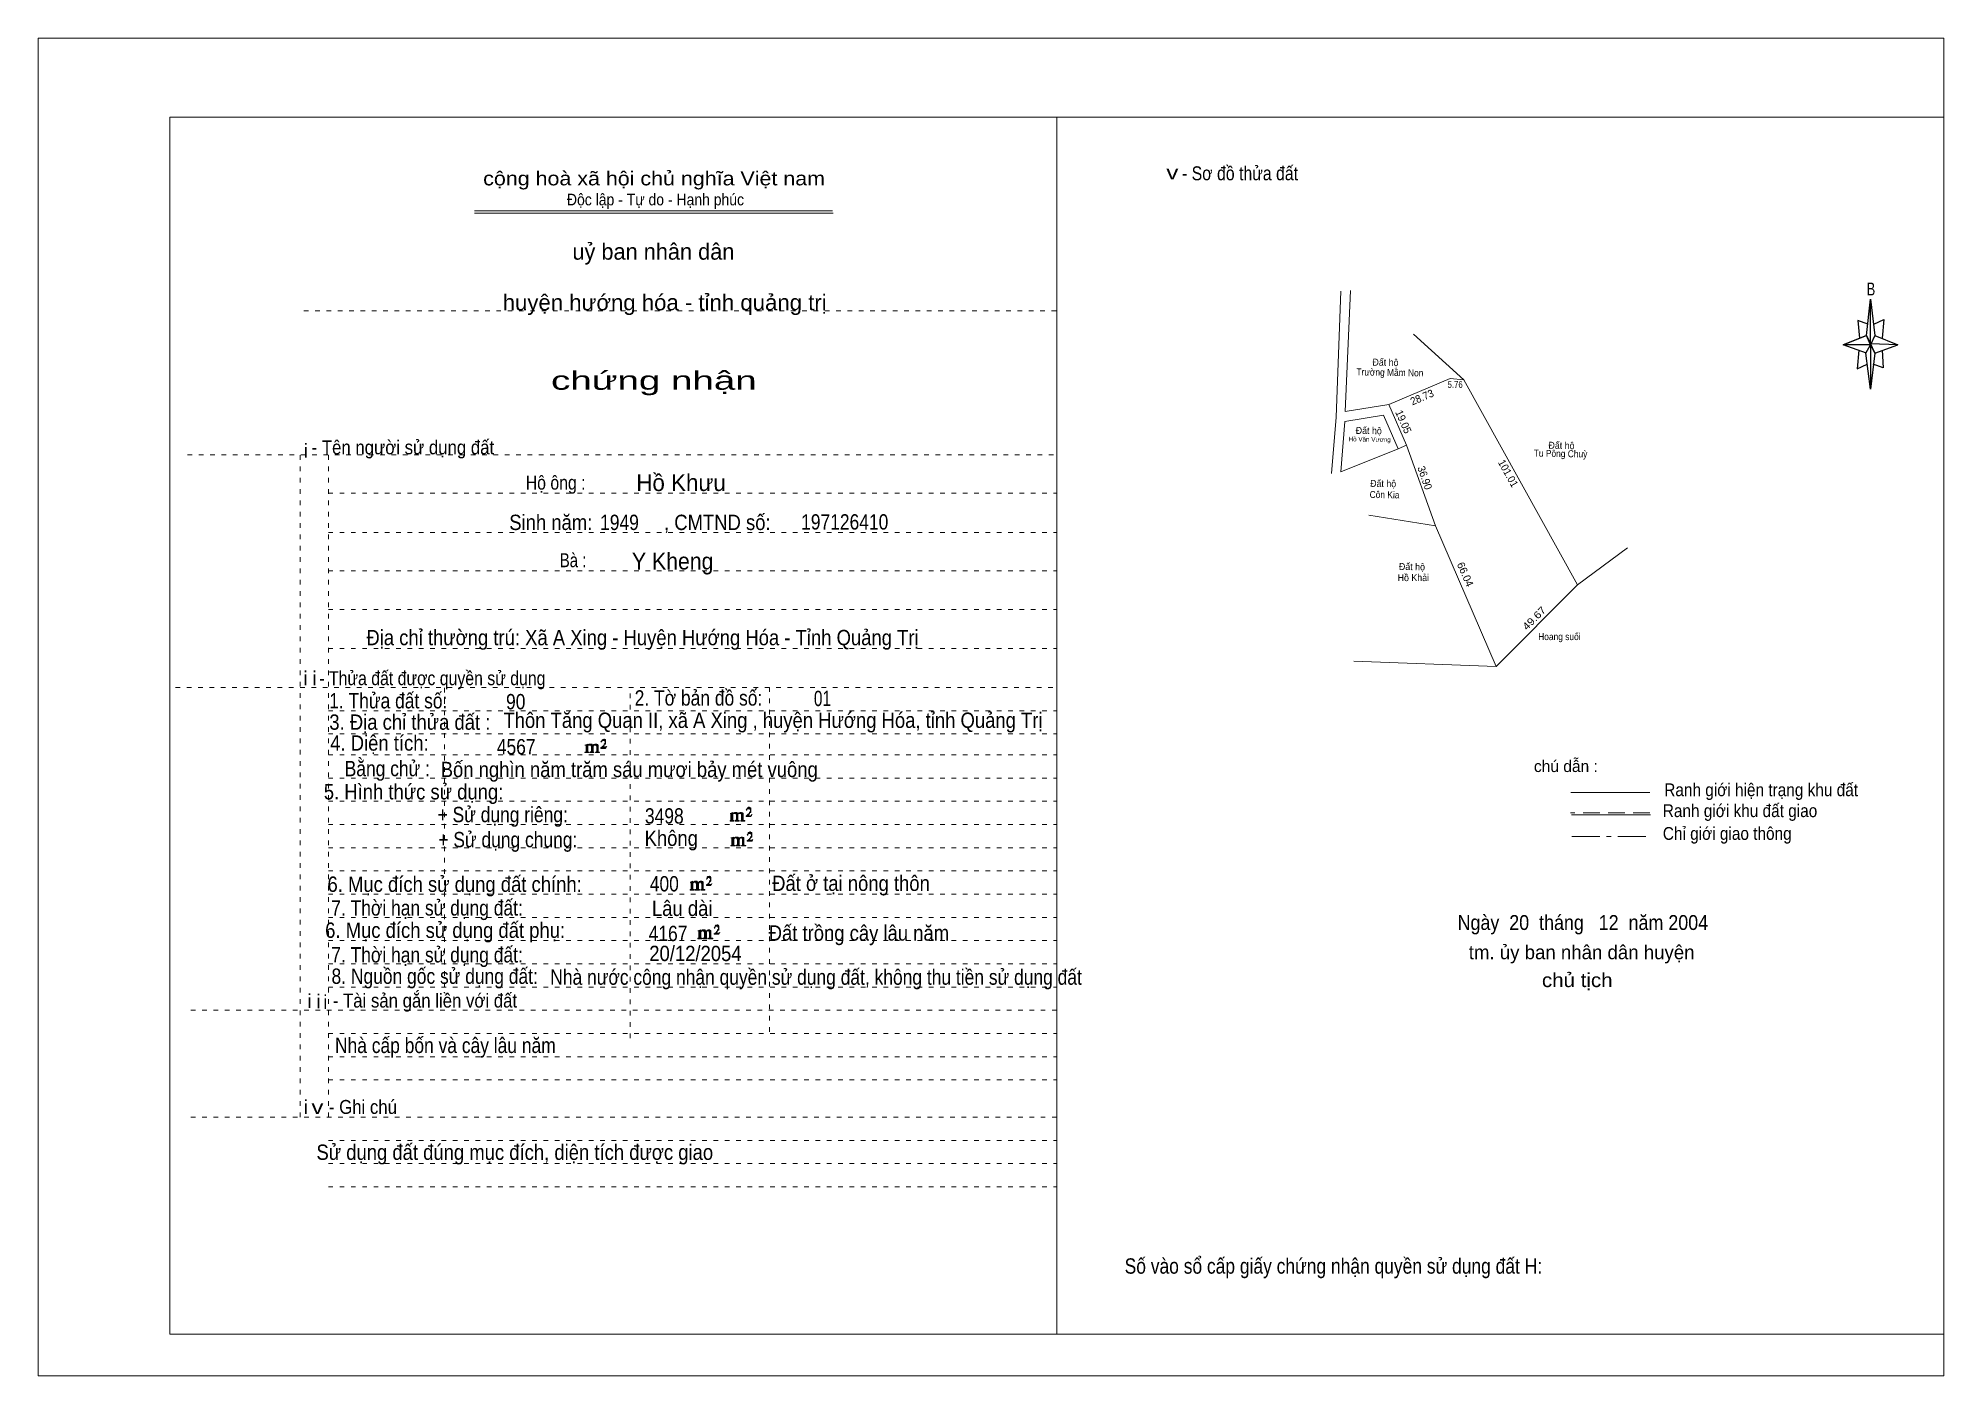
# Model space of a CAD drawing. Header units: centimetres. Extents: x -0.5 to 40.6, y -0.5 to 28.3.
import ezdxf
from ezdxf.enums import TextEntityAlignment as Align

# ---------------------------------------------------------------- set-up
doc = ezdxf.new("R2010")
doc.units = ezdxf.units.CM
doc.header["$LTSCALE"] = 0.12
for name, pattern in [('DOT_DASHED', [7.7, 5, -1.2, 0.3, -1.2]), ('DOTTED', [1.5, 0.3, -1.2]), ('MEDIUM_DASHED', [4.5, 3, -1.5])]:
    doc.linetypes.add(name, pattern=pattern)
for name, color, linetype, lineweight in [('1', 7, 'DOTTED', 13), ('22', 7, 'Continuous', 13), ('50', 7, 'Continuous', 13)]:
    doc.layers.add(name, color=color, linetype=linetype, lineweight=lineweight)

msp = doc.modelspace()

# ---------------------------------------------------------------- hatches: boundary and pattern name
at = {"layer": '50'}
for points in [[(11.74, 12.97), (11.77, 13.02), (11.77, 13.02), (11.76, 13), (11.74, 13), (11.73, 13), (11.68, 13), (11.71, 13.04), (11.72, 13.05), (11.74, 13.06), (11.74, 13.08), (11.74, 13.1), (11.74, 13.12), (11.74, 13.13), (11.74, 13.15), (11.73, 13.16), (11.72, 13.16), (11.71, 13.17), (11.7, 13.17), (11.68, 13.16), (11.68, 13.16), (11.67, 13.15), (11.66, 13.13), (11.64, 13.11), (11.66, 13.11), (11.66, 13.13), (11.67, 13.13), (11.68, 13.14), (11.7, 13.14), (11.71, 13.14), (11.72, 13.13), (11.73, 13.13), (11.73, 13.1), (11.73, 13.08), (11.71, 13.06), (11.71, 13.04), (11.7, 13.03), (11.64, 12.98), (11.64, 12.97)], [(11.32, 12.91), (11.32, 12.9), (11.32, 12.89), (11.3, 12.89), (11.29, 12.89), (11.29, 12.88), (11.38, 12.88), (11.38, 12.89), (11.37, 12.89), (11.36, 12.89), (11.36, 12.9), (11.36, 12.91), (11.36, 13.02), (11.36, 13.03), (11.37, 13.04), (11.39, 13.04), (11.4, 13.04), (11.41, 13.04), (11.42, 13.03), (11.44, 13), (11.44, 12.91), (11.42, 12.9), (11.42, 12.89), (11.41, 12.89), (11.4, 12.89), (11.4, 12.88), (11.49, 12.88), (11.49, 12.89), (11.48, 12.89), (11.47, 12.89), (11.47, 12.9), (11.47, 12.91), (11.47, 13.02), (11.49, 13.04), (11.5, 13.04), (11.51, 13.04), (11.54, 13.04), (11.54, 13.03), (11.55, 13.02), (11.55, 13), (11.55, 12.91), (11.55, 12.9), (11.54, 12.89), (11.54, 12.89), (11.52, 12.89), (11.52, 12.88), (11.61, 12.88), (11.61, 12.89), (11.6, 12.89), (11.59, 12.89), (11.58, 12.9), (11.58, 12.91), (11.58, 12.98), (11.58, 13.03), (11.58, 13.04), (11.57, 13.05), (11.55, 13.06), (11.52, 13.06), (11.51, 13.06), (11.49, 13.05), (11.46, 13.03), (11.46, 13.04), (11.45, 13.06), (11.44, 13.06), (11.42, 13.06), (11.4, 13.06), (11.39, 13.06), (11.37, 13.04), (11.36, 13.04), (11.36, 13.03), (11.36, 13.03), (11.36, 13.04), (11.36, 13.06), (11.29, 13.04), (11.29, 13.04), (11.3, 13.04), (11.32, 13.03), (11.32, 13.02), (11.32, 13.01)], [(14.44, 11.44), (14.44, 11.43), (14.44, 11.42), (14.43, 11.42), (14.42, 11.42), (14.42, 11.4), (14.5, 11.4), (14.5, 11.42), (14.49, 11.42), (14.48, 11.42), (14.48, 11.43), (14.48, 11.44), (14.48, 11.55), (14.48, 11.56), (14.49, 11.57), (14.52, 11.57), (14.53, 11.57), (14.54, 11.57), (14.55, 11.56), (14.56, 11.52), (14.56, 11.44), (14.55, 11.43), (14.55, 11.42), (14.54, 11.42), (14.53, 11.42), (14.53, 11.4), (14.62, 11.4), (14.62, 11.42), (14.6, 11.42), (14.59, 11.42), (14.59, 11.43), (14.59, 11.44), (14.59, 11.55), (14.62, 11.57), (14.63, 11.57), (14.64, 11.57), (14.66, 11.57), (14.66, 11.56), (14.67, 11.55), (14.67, 11.52), (14.67, 11.44), (14.67, 11.43), (14.66, 11.42), (14.66, 11.42), (14.65, 11.42), (14.65, 11.4), (14.74, 11.4), (14.74, 11.42), (14.72, 11.42), (14.71, 11.42), (14.7, 11.43), (14.7, 11.44), (14.7, 11.51), (14.7, 11.56), (14.7, 11.57), (14.69, 11.58), (14.67, 11.59), (14.65, 11.59), (14.64, 11.59), (14.62, 11.58), (14.58, 11.56), (14.58, 11.57), (14.57, 11.59), (14.56, 11.59), (14.55, 11.59), (14.53, 11.59), (14.52, 11.59), (14.49, 11.57), (14.48, 11.57), (14.48, 11.56), (14.48, 11.56), (14.48, 11.57), (14.48, 11.59), (14.42, 11.57), (14.42, 11.57), (14.43, 11.57), (14.44, 11.56), (14.44, 11.55), (14.44, 11.54)], [(14.87, 11.5), (14.89, 11.55), (14.89, 11.55), (14.88, 11.52), (14.87, 11.52), (14.86, 11.52), (14.8, 11.52), (14.84, 11.57), (14.85, 11.58), (14.87, 11.59), (14.87, 11.61), (14.87, 11.62), (14.87, 11.65), (14.87, 11.66), (14.87, 11.68), (14.86, 11.69), (14.85, 11.69), (14.84, 11.7), (14.82, 11.7), (14.8, 11.69), (14.8, 11.69), (14.79, 11.68), (14.78, 11.66), (14.77, 11.64), (14.78, 11.64), (14.78, 11.66), (14.79, 11.66), (14.8, 11.67), (14.82, 11.67), (14.84, 11.67), (14.85, 11.66), (14.86, 11.66), (14.86, 11.62), (14.86, 11.61), (14.84, 11.59), (14.84, 11.57), (14.82, 11.56), (14.77, 11.51), (14.77, 11.5)], [(14.89, 10.97), (14.91, 11.01), (14.91, 11.01), (14.9, 10.99), (14.89, 10.99), (14.88, 10.99), (14.82, 10.99), (14.86, 11.04), (14.87, 11.05), (14.89, 11.06), (14.89, 11.08), (14.89, 11.09), (14.89, 11.11), (14.89, 11.12), (14.89, 11.15), (14.88, 11.16), (14.87, 11.16), (14.86, 11.17), (14.85, 11.17), (14.82, 11.16), (14.82, 11.16), (14.81, 11.15), (14.8, 11.12), (14.79, 11.1), (14.8, 11.1), (14.8, 11.12), (14.81, 11.12), (14.82, 11.14), (14.85, 11.14), (14.86, 11.14), (14.87, 11.12), (14.88, 11.12), (14.88, 11.09), (14.88, 11.08), (14.86, 11.06), (14.86, 11.04), (14.85, 11.02), (14.79, 10.98), (14.79, 10.97)], [(14.46, 10.9), (14.46, 10.89), (14.46, 10.88), (14.45, 10.88), (14.44, 10.88), (14.44, 10.87), (14.53, 10.87), (14.53, 10.88), (14.52, 10.88), (14.5, 10.88), (14.5, 10.89), (14.5, 10.9), (14.5, 11.01), (14.5, 11.02), (14.52, 11.04), (14.54, 11.04), (14.55, 11.04), (14.56, 11.04), (14.57, 11.02), (14.58, 10.99), (14.58, 10.9), (14.57, 10.89), (14.57, 10.88), (14.56, 10.88), (14.55, 10.88), (14.55, 10.87), (14.64, 10.87), (14.64, 10.88), (14.63, 10.88), (14.62, 10.88), (14.62, 10.89), (14.62, 10.9), (14.62, 11.01), (14.64, 11.04), (14.65, 11.04), (14.66, 11.04), (14.68, 11.04), (14.68, 11.02), (14.69, 11.01), (14.69, 10.99), (14.69, 10.9), (14.69, 10.89), (14.68, 10.88), (14.68, 10.88), (14.67, 10.88), (14.67, 10.87), (14.76, 10.87), (14.76, 10.88), (14.75, 10.88), (14.74, 10.88), (14.72, 10.89), (14.72, 10.9), (14.72, 10.98), (14.72, 11.02), (14.72, 11.04), (14.71, 11.05), (14.69, 11.06), (14.67, 11.06), (14.66, 11.06), (14.64, 11.05), (14.6, 11.02), (14.6, 11.04), (14.59, 11.06), (14.58, 11.06), (14.57, 11.06), (14.55, 11.06), (14.54, 11.06), (14.52, 11.04), (14.5, 11.04), (14.5, 11.02), (14.5, 11.02), (14.5, 11.04), (14.5, 11.06), (14.44, 11.04), (14.44, 11.04), (14.45, 11.04), (14.46, 11.02), (14.46, 11.01), (14.46, 11)], [(13.58, 9.95), (13.58, 9.94), (13.58, 9.93), (13.57, 9.93), (13.56, 9.93), (13.56, 9.92), (13.65, 9.92), (13.65, 9.93), (13.64, 9.93), (13.62, 9.93), (13.62, 9.94), (13.62, 9.95), (13.62, 10.06), (13.62, 10.07), (13.64, 10.09), (13.66, 10.09), (13.67, 10.09), (13.68, 10.09), (13.69, 10.07), (13.7, 10.04), (13.7, 9.95), (13.69, 9.94), (13.69, 9.93), (13.68, 9.93), (13.67, 9.93), (13.67, 9.92), (13.76, 9.92), (13.76, 9.93), (13.75, 9.93), (13.74, 9.93), (13.74, 9.94), (13.74, 9.95), (13.74, 10.06), (13.76, 10.09), (13.77, 10.09), (13.78, 10.09), (13.8, 10.09), (13.8, 10.07), (13.81, 10.06), (13.81, 10.04), (13.81, 9.95), (13.81, 9.94), (13.8, 9.93), (13.8, 9.93), (13.79, 9.93), (13.79, 9.92), (13.88, 9.92), (13.88, 9.93), (13.87, 9.93), (13.86, 9.93), (13.84, 9.94), (13.84, 9.95), (13.84, 10.03), (13.84, 10.07), (13.84, 10.09), (13.83, 10.1), (13.81, 10.11), (13.79, 10.11), (13.78, 10.11), (13.76, 10.1), (13.72, 10.07), (13.72, 10.09), (13.71, 10.11), (13.7, 10.11), (13.69, 10.11), (13.67, 10.11), (13.66, 10.11), (13.64, 10.09), (13.62, 10.09), (13.62, 10.07), (13.62, 10.07), (13.62, 10.09), (13.62, 10.11), (13.56, 10.09), (13.56, 10.09), (13.57, 10.09), (13.58, 10.07), (13.58, 10.06), (13.58, 10.05)], [(14.01, 10.02), (14.03, 10.06), (14.03, 10.06), (14.02, 10.04), (14.01, 10.04), (14, 10.04), (13.94, 10.04), (13.98, 10.09), (13.99, 10.1), (14.01, 10.11), (14.01, 10.13), (14.01, 10.14), (14.01, 10.16), (14.01, 10.17), (14.01, 10.2), (14, 10.21), (13.99, 10.21), (13.98, 10.22), (13.97, 10.22), (13.94, 10.21), (13.94, 10.21), (13.93, 10.2), (13.92, 10.17), (13.91, 10.15), (13.92, 10.15), (13.92, 10.17), (13.93, 10.17), (13.94, 10.19), (13.97, 10.19), (13.98, 10.19), (13.99, 10.17), (14, 10.17), (14, 10.14), (14, 10.13), (13.98, 10.11), (13.98, 10.09), (13.97, 10.07), (13.91, 10.03), (13.91, 10.02)], [(13.75, 8.9), (13.75, 8.89), (13.75, 8.88), (13.74, 8.88), (13.73, 8.88), (13.73, 8.87), (13.82, 8.87), (13.82, 8.88), (13.81, 8.88), (13.79, 8.88), (13.79, 8.89), (13.79, 8.9), (13.79, 9.01), (13.79, 9.02), (13.81, 9.04), (13.83, 9.04), (13.84, 9.04), (13.85, 9.04), (13.86, 9.02), (13.87, 8.99), (13.87, 8.9), (13.86, 8.89), (13.86, 8.88), (13.85, 8.88), (13.84, 8.88), (13.84, 8.87), (13.93, 8.87), (13.93, 8.88), (13.92, 8.88), (13.91, 8.88), (13.91, 8.89), (13.91, 8.9), (13.91, 9.01), (13.93, 9.04), (13.94, 9.04), (13.95, 9.04), (13.97, 9.04), (13.97, 9.02), (13.98, 9.01), (13.98, 8.99), (13.98, 8.9), (13.98, 8.89), (13.97, 8.88), (13.97, 8.88), (13.96, 8.88), (13.96, 8.87), (14.05, 8.87), (14.05, 8.88), (14.04, 8.88), (14.03, 8.88), (14.01, 8.89), (14.01, 8.9), (14.01, 8.98), (14.01, 9.02), (14.01, 9.04), (14, 9.05), (13.98, 9.06), (13.96, 9.06), (13.95, 9.06), (13.93, 9.05), (13.89, 9.02), (13.89, 9.04), (13.88, 9.06), (13.87, 9.06), (13.86, 9.06), (13.84, 9.06), (13.83, 9.06), (13.81, 9.04), (13.79, 9.04), (13.79, 9.02), (13.79, 9.02), (13.79, 9.04), (13.79, 9.06), (13.73, 9.04), (13.73, 9.04), (13.74, 9.04), (13.75, 9.02), (13.75, 9.01), (13.75, 9)], [(14.18, 8.97), (14.2, 9.01), (14.2, 9.01), (14.19, 8.99), (14.18, 8.99), (14.17, 8.99), (14.11, 8.99), (14.15, 9.04), (14.16, 9.05), (14.18, 9.06), (14.18, 9.08), (14.18, 9.09), (14.18, 9.11), (14.18, 9.12), (14.18, 9.15), (14.17, 9.16), (14.16, 9.16), (14.15, 9.17), (14.14, 9.17), (14.11, 9.16), (14.11, 9.16), (14.1, 9.15), (14.09, 9.12), (14.08, 9.1), (14.09, 9.1), (14.09, 9.12), (14.1, 9.12), (14.11, 9.14), (14.14, 9.14), (14.15, 9.14), (14.16, 9.12), (14.17, 9.12), (14.17, 9.09), (14.17, 9.08), (14.15, 9.06), (14.15, 9.04), (14.14, 9.02), (14.08, 8.98), (14.08, 8.97)]]:
    msp.add_hatch(color=256, dxfattribs=at).paths.add_polyline_path(points)

# ---------------------------------------------------------------- linework, layer by layer
at = {"layer": '1', "linetype": 'Continuous'}
for p, q in [((2.36, 0.36), (2.36, 26.56)), ((2.36, 26.56), (40.56, 26.56)), ((21.46, 0.36), (21.46, 26.56)), ((40.56, 0.36), (40.56, 26.56)), ((8.92, 24.54), (16.63, 24.54)), ((8.92, 24.49), (16.64, 24.49)), ((2.36, 0.36), (40.56, 0.36))]:
    msp.add_line(p, q, dxfattribs=at)
at = {"layer": '1'}
for p, q in [((5.24, 22.39), (21.46, 22.39)), ((2.74, 19.29), (21.46, 19.29)), ((5.16, 5.03), (5.16, 19.29)), ((5.77, 5.03), (5.77, 19.29)), ((5.77, 18.46), (21.46, 18.46)), ((5.77, 17.62), (21.46, 17.62)), ((5.77, 16.79), (21.46, 16.79)), ((5.77, 15.96), (21.46, 15.96)), ((5.77, 15.12), (21.46, 15.12)), ((2.48, 14.28), (21.46, 14.28)), ((8.27, 7.83), (8.27, 14.28)), ((12.27, 6.73), (12.27, 14.28)), ((15.27, 6.87), (15.27, 14.28)), ((5.77, 13.78), (21.46, 13.78)), ((5.77, 13.28), (21.46, 13.28)), ((5.77, 12.83), (21.46, 12.83)), ((5.77, 12.33), (21.46, 12.33)), ((5.77, 11.83), (21.46, 11.83)), ((5.77, 11.33), (21.46, 11.33)), ((5.77, 10.83), (21.46, 10.83)), ((5.77, 10.33), (21.46, 10.33)), ((5.77, 9.83), (21.46, 9.83)), ((5.77, 9.33), (21.46, 9.33)), ((5.77, 8.83), (21.46, 8.83)), ((5.77, 8.33), (21.46, 8.33)), ((5.77, 7.83), (21.46, 7.83)), ((2.81, 7.33), (21.46, 7.33)), ((5.77, 6.83), (21.46, 6.83)), ((5.77, 6.33), (21.46, 6.33)), ((5.77, 5.83), (21.46, 5.83)), ((2.81, 5.03), (21.46, 5.03)), ((5.77, 4.53), (21.46, 4.53)), ((5.77, 4.03), (21.46, 4.03)), ((5.77, 3.53), (21.46, 3.53))]:
    msp.add_line(p, q, dxfattribs=at)
at = {"layer": '1', "linetype": 'Continuous'}
msp.add_lwpolyline([(-0.48, -0.54), (40.56, -0.54), (40.56, 28.26), (-0.48, 28.26)], close=True, dxfattribs=at)
at = {"layer": '22'}
for p, q in [((30.22, 20.9), (29.14, 21.89)), ((28.81, 19.42), (27.57, 18.92)), ((28.99, 19.5), (28.81, 19.42)), ((28.18, 17.99), (29.61, 17.76)), ((33.75, 17.29), (32.67, 16.49)), ((30.92, 14.73), (27.85, 14.85))]:
    msp.add_line(p, q, dxfattribs=at)
for points in [[(27.57, 22.81), (27.47, 20.1), (27.37, 18.89)], [(28.61, 20.37), (27.67, 20.22), (27.78, 22.83)], [(28.61, 20.37), (29.93, 20.93), (30.22, 20.9), (32.67, 16.49), (30.92, 14.73), (29.61, 17.76)], [(28.81, 19.42), (28.49, 20.14), (27.66, 20.01), (27.57, 18.92)], [(29.61, 17.76), (28.99, 19.5), (28.61, 20.37)]]:
    msp.add_lwpolyline(points, dxfattribs=at)
msp.add_lwpolyline([(28.61, 20.37), (29.93, 20.93), (30.22, 20.9), (32.67, 16.49), (30.92, 14.73), (29.61, 17.76), (28.99, 19.5)], close=True, dxfattribs=at)
at = {"layer": '50', "lineweight": 25}
for p, q in [((38.89, 21.86), (38.98, 22.64)), ((39.07, 21.86), (39.57, 21.66)), ((38.89, 21.48), (38.39, 21.66)), ((39.07, 21.48), (38.98, 20.7)), ((39.23, 21.54), (39.25, 21.16)), ((39.25, 21.16), (39.04, 21.24))]:
    msp.add_line(p, q, dxfattribs=at)
at = {"layer": '50'}
for p, q in [((34.23, 12.02), (32.53, 12.02)), ((34.24, 11.54), (32.54, 11.54))]:
    msp.add_line(p, q, dxfattribs=at)
at = {"layer": '50', "linetype": 'MEDIUM_DASHED'}
msp.add_line((34.23, 11.58), (32.52, 11.58), dxfattribs=at)
at = {"layer": '50', "linetype": 'DOT_DASHED'}
msp.add_line((32.55, 11.07), (34.26, 11.07), dxfattribs=at)
at = {"layer": '50', "lineweight": 25}
for points in [[(38.98, 22.64), (39.07, 21.86), (38.98, 21.66)], [(38.98, 21.66), (38.39, 21.66), (38.89, 21.86), (39.07, 21.48), (39.57, 21.66), (38.98, 21.68)], [(38.98, 21.66), (38.98, 20.7), (38.88, 21.48)]]:
    msp.add_lwpolyline(points, close=True, dxfattribs=at)
for points in [[(38.92, 22.1), (38.71, 22.18), (38.74, 21.8)], [(39.05, 22.1), (39.27, 22.2), (39.23, 21.8)], [(38.98, 21.66), (38.89, 21.86), (38.39, 21.66)], [(38.73, 21.54), (38.69, 21.14), (38.91, 21.24)], [(38.98, 21.66), (39.07, 21.48), (39.57, 21.66)]]:
    msp.add_lwpolyline(points, dxfattribs=at)
at = {"layer": '50'}
for points in [[(11.74, 12.97), (11.77, 13.02), (11.77, 13.02), (11.76, 13), (11.74, 13), (11.73, 13), (11.68, 13), (11.71, 13.04), (11.72, 13.05), (11.74, 13.06), (11.74, 13.08), (11.74, 13.1), (11.74, 13.12), (11.74, 13.13), (11.74, 13.15), (11.73, 13.16), (11.72, 13.16), (11.71, 13.17), (11.7, 13.17), (11.68, 13.16), (11.68, 13.16), (11.67, 13.15), (11.66, 13.13), (11.64, 13.11), (11.66, 13.11), (11.66, 13.13), (11.67, 13.13), (11.68, 13.14), (11.7, 13.14), (11.71, 13.14), (11.72, 13.13), (11.73, 13.13), (11.73, 13.1), (11.73, 13.08), (11.71, 13.06), (11.71, 13.04), (11.7, 13.03), (11.64, 12.98), (11.64, 12.97)], [(11.32, 12.91), (11.32, 12.9), (11.32, 12.89), (11.3, 12.89), (11.29, 12.89), (11.29, 12.88), (11.38, 12.88), (11.38, 12.89), (11.37, 12.89), (11.36, 12.89), (11.36, 12.9), (11.36, 12.91), (11.36, 13.02), (11.36, 13.03), (11.37, 13.04), (11.39, 13.04), (11.4, 13.04), (11.41, 13.04), (11.42, 13.03), (11.44, 13), (11.44, 12.91), (11.42, 12.9), (11.42, 12.89), (11.41, 12.89), (11.4, 12.89), (11.4, 12.88), (11.49, 12.88), (11.49, 12.89), (11.48, 12.89), (11.47, 12.89), (11.47, 12.9), (11.47, 12.91), (11.47, 13.02), (11.49, 13.04), (11.5, 13.04), (11.51, 13.04), (11.54, 13.04), (11.54, 13.03), (11.55, 13.02), (11.55, 13), (11.55, 12.91), (11.55, 12.9), (11.54, 12.89), (11.54, 12.89), (11.52, 12.89), (11.52, 12.88), (11.61, 12.88), (11.61, 12.89), (11.6, 12.89), (11.59, 12.89), (11.58, 12.9), (11.58, 12.91), (11.58, 12.98), (11.58, 13.03), (11.58, 13.04), (11.57, 13.05), (11.55, 13.06), (11.52, 13.06), (11.51, 13.06), (11.49, 13.05), (11.46, 13.03), (11.46, 13.04), (11.45, 13.06), (11.44, 13.06), (11.42, 13.06), (11.4, 13.06), (11.39, 13.06), (11.37, 13.04), (11.36, 13.04), (11.36, 13.03), (11.36, 13.03), (11.36, 13.04), (11.36, 13.06), (11.29, 13.04), (11.29, 13.04), (11.3, 13.04), (11.32, 13.03), (11.32, 13.02), (11.32, 13.01)], [(14.44, 11.44), (14.44, 11.43), (14.44, 11.42), (14.43, 11.42), (14.42, 11.42), (14.42, 11.4), (14.5, 11.4), (14.5, 11.42), (14.49, 11.42), (14.48, 11.42), (14.48, 11.43), (14.48, 11.44), (14.48, 11.55), (14.48, 11.56), (14.49, 11.57), (14.52, 11.57), (14.53, 11.57), (14.54, 11.57), (14.55, 11.56), (14.56, 11.52), (14.56, 11.44), (14.55, 11.43), (14.55, 11.42), (14.54, 11.42), (14.53, 11.42), (14.53, 11.4), (14.62, 11.4), (14.62, 11.42), (14.6, 11.42), (14.59, 11.42), (14.59, 11.43), (14.59, 11.44), (14.59, 11.55), (14.62, 11.57), (14.63, 11.57), (14.64, 11.57), (14.66, 11.57), (14.66, 11.56), (14.67, 11.55), (14.67, 11.52), (14.67, 11.44), (14.67, 11.43), (14.66, 11.42), (14.66, 11.42), (14.65, 11.42), (14.65, 11.4), (14.74, 11.4), (14.74, 11.42), (14.72, 11.42), (14.71, 11.42), (14.7, 11.43), (14.7, 11.44), (14.7, 11.51), (14.7, 11.56), (14.7, 11.57), (14.69, 11.58), (14.67, 11.59), (14.65, 11.59), (14.64, 11.59), (14.62, 11.58), (14.58, 11.56), (14.58, 11.57), (14.57, 11.59), (14.56, 11.59), (14.55, 11.59), (14.53, 11.59), (14.52, 11.59), (14.49, 11.57), (14.48, 11.57), (14.48, 11.56), (14.48, 11.56), (14.48, 11.57), (14.48, 11.59), (14.42, 11.57), (14.42, 11.57), (14.43, 11.57), (14.44, 11.56), (14.44, 11.55), (14.44, 11.54)], [(14.87, 11.5), (14.89, 11.55), (14.89, 11.55), (14.88, 11.52), (14.87, 11.52), (14.86, 11.52), (14.8, 11.52), (14.84, 11.57), (14.85, 11.58), (14.87, 11.59), (14.87, 11.61), (14.87, 11.62), (14.87, 11.65), (14.87, 11.66), (14.87, 11.68), (14.86, 11.69), (14.85, 11.69), (14.84, 11.7), (14.82, 11.7), (14.8, 11.69), (14.8, 11.69), (14.79, 11.68), (14.78, 11.66), (14.77, 11.64), (14.78, 11.64), (14.78, 11.66), (14.79, 11.66), (14.8, 11.67), (14.82, 11.67), (14.84, 11.67), (14.85, 11.66), (14.86, 11.66), (14.86, 11.62), (14.86, 11.61), (14.84, 11.59), (14.84, 11.57), (14.82, 11.56), (14.77, 11.51), (14.77, 11.5)], [(14.89, 10.97), (14.91, 11.01), (14.91, 11.01), (14.9, 10.99), (14.89, 10.99), (14.88, 10.99), (14.82, 10.99), (14.86, 11.04), (14.87, 11.05), (14.89, 11.06), (14.89, 11.08), (14.89, 11.09), (14.89, 11.11), (14.89, 11.12), (14.89, 11.15), (14.88, 11.16), (14.87, 11.16), (14.86, 11.17), (14.85, 11.17), (14.82, 11.16), (14.82, 11.16), (14.81, 11.15), (14.8, 11.12), (14.79, 11.1), (14.8, 11.1), (14.8, 11.12), (14.81, 11.12), (14.82, 11.14), (14.85, 11.14), (14.86, 11.14), (14.87, 11.12), (14.88, 11.12), (14.88, 11.09), (14.88, 11.08), (14.86, 11.06), (14.86, 11.04), (14.85, 11.02), (14.79, 10.98), (14.79, 10.97)], [(14.46, 10.9), (14.46, 10.89), (14.46, 10.88), (14.45, 10.88), (14.44, 10.88), (14.44, 10.87), (14.53, 10.87), (14.53, 10.88), (14.52, 10.88), (14.5, 10.88), (14.5, 10.89), (14.5, 10.9), (14.5, 11.01), (14.5, 11.02), (14.52, 11.04), (14.54, 11.04), (14.55, 11.04), (14.56, 11.04), (14.57, 11.02), (14.58, 10.99), (14.58, 10.9), (14.57, 10.89), (14.57, 10.88), (14.56, 10.88), (14.55, 10.88), (14.55, 10.87), (14.64, 10.87), (14.64, 10.88), (14.63, 10.88), (14.62, 10.88), (14.62, 10.89), (14.62, 10.9), (14.62, 11.01), (14.64, 11.04), (14.65, 11.04), (14.66, 11.04), (14.68, 11.04), (14.68, 11.02), (14.69, 11.01), (14.69, 10.99), (14.69, 10.9), (14.69, 10.89), (14.68, 10.88), (14.68, 10.88), (14.67, 10.88), (14.67, 10.87), (14.76, 10.87), (14.76, 10.88), (14.75, 10.88), (14.74, 10.88), (14.72, 10.89), (14.72, 10.9), (14.72, 10.98), (14.72, 11.02), (14.72, 11.04), (14.71, 11.05), (14.69, 11.06), (14.67, 11.06), (14.66, 11.06), (14.64, 11.05), (14.6, 11.02), (14.6, 11.04), (14.59, 11.06), (14.58, 11.06), (14.57, 11.06), (14.55, 11.06), (14.54, 11.06), (14.52, 11.04), (14.5, 11.04), (14.5, 11.02), (14.5, 11.02), (14.5, 11.04), (14.5, 11.06), (14.44, 11.04), (14.44, 11.04), (14.45, 11.04), (14.46, 11.02), (14.46, 11.01), (14.46, 11)], [(13.58, 9.95), (13.58, 9.94), (13.58, 9.93), (13.57, 9.93), (13.56, 9.93), (13.56, 9.92), (13.65, 9.92), (13.65, 9.93), (13.64, 9.93), (13.62, 9.93), (13.62, 9.94), (13.62, 9.95), (13.62, 10.06), (13.62, 10.07), (13.64, 10.09), (13.66, 10.09), (13.67, 10.09), (13.68, 10.09), (13.69, 10.07), (13.7, 10.04), (13.7, 9.95), (13.69, 9.94), (13.69, 9.93), (13.68, 9.93), (13.67, 9.93), (13.67, 9.92), (13.76, 9.92), (13.76, 9.93), (13.75, 9.93), (13.74, 9.93), (13.74, 9.94), (13.74, 9.95), (13.74, 10.06), (13.76, 10.09), (13.77, 10.09), (13.78, 10.09), (13.8, 10.09), (13.8, 10.07), (13.81, 10.06), (13.81, 10.04), (13.81, 9.95), (13.81, 9.94), (13.8, 9.93), (13.8, 9.93), (13.79, 9.93), (13.79, 9.92), (13.88, 9.92), (13.88, 9.93), (13.87, 9.93), (13.86, 9.93), (13.84, 9.94), (13.84, 9.95), (13.84, 10.03), (13.84, 10.07), (13.84, 10.09), (13.83, 10.1), (13.81, 10.11), (13.79, 10.11), (13.78, 10.11), (13.76, 10.1), (13.72, 10.07), (13.72, 10.09), (13.71, 10.11), (13.7, 10.11), (13.69, 10.11), (13.67, 10.11), (13.66, 10.11), (13.64, 10.09), (13.62, 10.09), (13.62, 10.07), (13.62, 10.07), (13.62, 10.09), (13.62, 10.11), (13.56, 10.09), (13.56, 10.09), (13.57, 10.09), (13.58, 10.07), (13.58, 10.06), (13.58, 10.05)], [(14.01, 10.02), (14.03, 10.06), (14.03, 10.06), (14.02, 10.04), (14.01, 10.04), (14, 10.04), (13.94, 10.04), (13.98, 10.09), (13.99, 10.1), (14.01, 10.11), (14.01, 10.13), (14.01, 10.14), (14.01, 10.16), (14.01, 10.17), (14.01, 10.2), (14, 10.21), (13.99, 10.21), (13.98, 10.22), (13.97, 10.22), (13.94, 10.21), (13.94, 10.21), (13.93, 10.2), (13.92, 10.17), (13.91, 10.15), (13.92, 10.15), (13.92, 10.17), (13.93, 10.17), (13.94, 10.19), (13.97, 10.19), (13.98, 10.19), (13.99, 10.17), (14, 10.17), (14, 10.14), (14, 10.13), (13.98, 10.11), (13.98, 10.09), (13.97, 10.07), (13.91, 10.03), (13.91, 10.02)], [(13.75, 8.9), (13.75, 8.89), (13.75, 8.88), (13.74, 8.88), (13.73, 8.88), (13.73, 8.87), (13.82, 8.87), (13.82, 8.88), (13.81, 8.88), (13.79, 8.88), (13.79, 8.89), (13.79, 8.9), (13.79, 9.01), (13.79, 9.02), (13.81, 9.04), (13.83, 9.04), (13.84, 9.04), (13.85, 9.04), (13.86, 9.02), (13.87, 8.99), (13.87, 8.9), (13.86, 8.89), (13.86, 8.88), (13.85, 8.88), (13.84, 8.88), (13.84, 8.87), (13.93, 8.87), (13.93, 8.88), (13.92, 8.88), (13.91, 8.88), (13.91, 8.89), (13.91, 8.9), (13.91, 9.01), (13.93, 9.04), (13.94, 9.04), (13.95, 9.04), (13.97, 9.04), (13.97, 9.02), (13.98, 9.01), (13.98, 8.99), (13.98, 8.9), (13.98, 8.89), (13.97, 8.88), (13.97, 8.88), (13.96, 8.88), (13.96, 8.87), (14.05, 8.87), (14.05, 8.88), (14.04, 8.88), (14.03, 8.88), (14.01, 8.89), (14.01, 8.9), (14.01, 8.98), (14.01, 9.02), (14.01, 9.04), (14, 9.05), (13.98, 9.06), (13.96, 9.06), (13.95, 9.06), (13.93, 9.05), (13.89, 9.02), (13.89, 9.04), (13.88, 9.06), (13.87, 9.06), (13.86, 9.06), (13.84, 9.06), (13.83, 9.06), (13.81, 9.04), (13.79, 9.04), (13.79, 9.02), (13.79, 9.02), (13.79, 9.04), (13.79, 9.06), (13.73, 9.04), (13.73, 9.04), (13.74, 9.04), (13.75, 9.02), (13.75, 9.01), (13.75, 9)], [(14.18, 8.97), (14.2, 9.01), (14.2, 9.01), (14.19, 8.99), (14.18, 8.99), (14.17, 8.99), (14.11, 8.99), (14.15, 9.04), (14.16, 9.05), (14.18, 9.06), (14.18, 9.08), (14.18, 9.09), (14.18, 9.11), (14.18, 9.12), (14.18, 9.15), (14.17, 9.16), (14.16, 9.16), (14.15, 9.17), (14.14, 9.17), (14.11, 9.16), (14.11, 9.16), (14.1, 9.15), (14.09, 9.12), (14.08, 9.1), (14.09, 9.1), (14.09, 9.12), (14.1, 9.12), (14.11, 9.14), (14.14, 9.14), (14.15, 9.14), (14.16, 9.12), (14.17, 9.12), (14.17, 9.09), (14.17, 9.08), (14.15, 9.06), (14.15, 9.04), (14.14, 9.02), (14.08, 8.98), (14.08, 8.97)]]:
    msp.add_lwpolyline(points, close=True, dxfattribs=at)

# ---------------------------------------------------------------- texts
at = {"layer": '1'}
for s, height, width, p in [('v', 0.3, 1.3, (23.945, 25.22)), ('- Sơ đồ thửa đất ', 0.3, 0.85, (25.45, 25.2)), ('cộng hoà xã hội chủ nghĩa Việt nam', 0.3, 1.15, (12.785, 25.09)), ('Độc lập - Tự do - Hạnh phúc', 0.25, 0.9, (12.815, 24.66)), ('chứng nhận', 0.4, 1.55, (12.78, 20.69)), ('- Tên người sử dụng đất', 0.3, 0.9, (7.375, 19.3)), ('- Thửa đất được quyền sử dụng', 0.3, 0.85, (8.01, 14.33)), ('- Tài sản gắn liền với đất ', 0.3, 0.9, (7.9, 7.39)), ('- Ghi chú', 0.3, 0.9, (6.515, 5.1)), ('v', 0.3, 1.3, (5.535, 5.1))]:
    msp.add_text(s, height=height, dxfattribs=dict(at, width=width)).set_placement(p, align=Align.CENTER)
for s, height, p in [('uỷ ban nhân dân', 0.35, (12.77, 23.49)), ('i', 0.3, (5.285, 19.23)), ('i', 0.3, (5.275, 14.33)), ('i', 0.3, (5.475, 14.33)), ('i', 0.3, (5.365, 7.38)), ('i', 0.3, (5.555, 7.37)), ('i', 0.3, (5.705, 7.36)), ('i', 0.3, (5.285, 5.1))]:
    msp.add_text(s, height=height, dxfattribs=at).set_placement(p, align=Align.CENTER)
at = {"layer": '22'}
for s, height, rotation, width, p in [('Đất hộ', 0.15, 359.036, 0.95, (28.534, 21.206)), ('Trường Mầm Non', 0.15, 359.036, 0.9, (28.629, 20.988)), ('Đất hộ', 0.15, 359.036, 0.95, (28.174, 19.736)), ('Hồ Văn Vương', 0.09834, 359.036, 0.9, (28.194, 19.573)), ('Tu Pông Chuỳ', 0.15, 359.036, 0.9, (32.304, 19.241)), ('Đất hộ', 0.15, 359.036, 0.95, (32.324, 19.416)), ('Côn Kia', 0.15, 359.036, 0.9, (28.514, 18.355)), ('Đất hộ', 0.15, 359.036, 0.95, (28.484, 18.596)), ('Đất hộ', 0.15, 359.036, 0.95, (29.104, 16.806)), ('Hồ Khải', 0.1498, 0.036, 0.95, (29.135, 16.57)), ('Hoang suối', 0.15, 0.036, 0.9, (32.28, 15.3))]:
    msp.add_text(s, height=height, rotation=rotation, dxfattribs=dict(at, width=width)).set_placement(p, align=Align.CENTER)
at = {"layer": '50'}
for s, height, width, p in [('B', 0.276, 0.75, (38.99, 22.72)), ('  huyện hướng hóa - tỉnh quảng trị', 0.34, 1.05, (12.88, 22.4)), ('5.76', 0.1475, 0.85, (30.035, 20.73)), ('Hộ ông :', 0.3, 0.85, (10.665, 18.54)), ('Sinh năm:              , CMTND số: ', 0.33, 0.9, (12.535, 17.67)), ('1949', 0.33, 0.85, (12.04, 17.67)), ('197126410', 0.33, 0.85, (16.89, 17.68)), ('Bà :', 0.3, 0.8, (11.04, 16.87)), ('Y Kheng', 0.36, 0.95, (13.185, 16.82)), ('Địa chỉ thường trú: Xã A Xing - Huyện Hướng Hóa - Tỉnh Quảng Trị', 0.33, 0.9, (12.535, 15.19)), ('1. Thửa đất số:  ', 0.33, 0.85, (7.165, 13.83)), ('90', 0.33, 0.85, (9.805, 13.81)), ('2. Tờ bản đồ số:  ', 0.33, 0.85, (13.845, 13.89)), ('01', 0.33, 0.75, (16.41, 13.88)), ('3. Địa chỉ thửa đất : ', 0.33, 0.9, (7.58, 13.37)), ('Thôn Tăng Quan II, xã A Xing , huyện Hướng Hóa, tỉnh Quảng Trị', 0.33, 0.9, (15.345, 13.41)), ('4. Diện tích: ', 0.33, 0.9, (6.925, 12.92)), ('4567', 0.33, 0.85, (9.815, 12.84)), ('Bằng chử :', 0.33, 0.85, (7.04, 12.37)), ('Bốn nghìn năm trăm sáu mươi bảy mét vuông', 0.33, 0.9, (12.25, 12.35)), ('5. Hình thức sử dụng:', 0.33, 0.9, (7.605, 11.87)), ('Ranh giới hiện trạng khu đất', 0.275, 0.9, (36.625, 11.94)), ('+ Sử dụng riêng:', 0.33, 0.85, (9.525, 11.38)), ('3498', 0.33, 0.85, (13.005, 11.35)), ('Ranh giới khu đất giao', 0.275, 0.9, (36.17, 11.49)), ('+ Sử dụng chung:', 0.33, 0.85, (9.635, 10.84)), ('Không', 0.33, 0.9, (13.155, 10.87)), ('Chỉ giới giao thông', 0.275, 0.9, (35.895, 11)), ('Đất ở tại nông thôn', 0.33, 0.9, (17.025, 9.9)), ('6. Mục đích sử dụng đất chính:', 0.33, 0.9, (8.49, 9.88)), ('400', 0.33, 0.85, (13.005, 9.89)), ('7. Thời hạn sử dụng đất:', 0.33, 0.85, (7.895, 9.37)), ('Lâu dài', 0.33, 0.9, (13.39, 9.36)), ('6. Mục đích sử dụng đất phụ:', 0.33, 0.9, (8.285, 8.89)), ('4167', 0.33, 0.85, (13.085, 8.82)), ('Đất trồng cây lâu năm', 0.33, 0.9, (17.195, 8.83)), ('Ngày  20  tháng   12  năm 2004', 0.32, 0.9, (32.785, 9.06)), ('7. Thời hạn sử dụng đất:', 0.33, 0.85, (7.895, 8.36)), ('20/12/2054', 0.33, 0.9, (13.675, 8.39)), ('8. Nguồn gốc sử dụng đất:', 0.33, 0.85, (8.06, 7.9)), ('Nhà nước công nhận quyền sử dụng đất, không thu tiền sử dụng đất ', 0.33, 0.85, (16.325, 7.88)), ('chủ tịch', 0.3, 1.1, (32.665, 7.83)), ('Nhà cấp bốn và cây lâu năm', 0.33, 0.85, (8.29, 6.41)), ('Sử dụng đất đúng mục đích, diện tích được giao', 0.33, 0.9, (9.785, 4.11)), ('Số vào sổ cấp giấy chứng nhận quyền sử dụng đất H: ', 0.33, 0.85, (27.465, 1.66))]:
    msp.add_text(s, height=height, dxfattribs=dict(at, width=width)).set_placement(p, align=Align.CENTER)
for s, height, rotation, width, p in [('28.73', 0.164, 22.968, 0.95, (29.353, 20.453)), ('19.05', 0.164, 293.941, 0.95, (28.847, 19.968)), ('36.90', 0.164, 289.338, 0.95, (29.305, 18.767)), ('101.01', 0.164, 299.085, 0.95, (31.106, 18.85)), ('49.67', 0.1574, 45.22, 1.15, (31.793, 15.715))]:
    msp.add_text(s, height=height, rotation=rotation, dxfattribs=dict(at, width=width)).set_placement(p, align=Align.CENTER)
for s, height, p in [('Hồ Khưu', 0.36, (13.365, 18.51)), ('chú dẫn :', 0.25, (32.42, 12.46)), ('tm. ủy ban nhân dân huyện ', 0.3, (32.815, 8.43))]:
    msp.add_text(s, height=height, dxfattribs=at).set_placement(p, align=Align.CENTER)
msp.add_text('66.04', height=0.164, rotation=293.514, dxfattribs=at).set_placement((30.178, 16.683), align=Align.CENTER)

doc.saveas('drawing.dxf')
